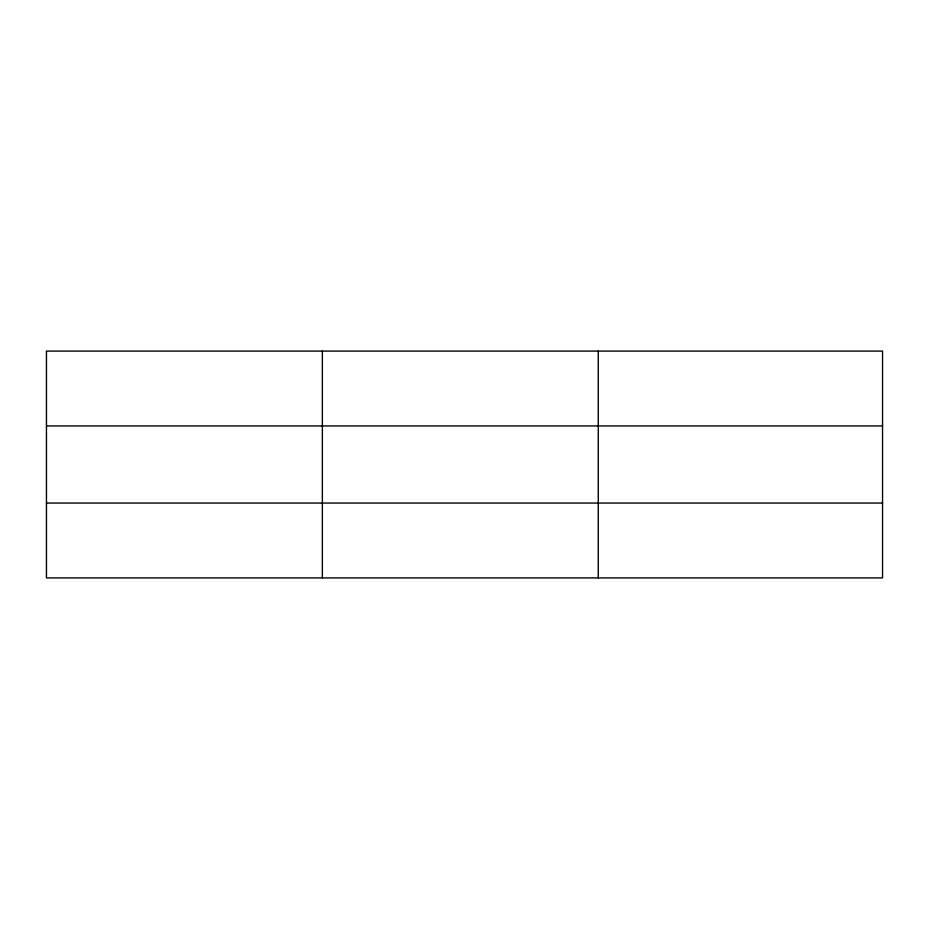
<?xml version="1.0" encoding="UTF-8"?>
<svg xmlns="http://www.w3.org/2000/svg" width="929" height="929" viewBox="0 0 929 929"><rect width="100%" height="100%" fill="white"/><g stroke="black" fill="none" stroke-linecap="round" stroke-linejoin="round"><path stroke-width="1.39" d="M322.363 577.908L322.363 351.092M598.276 577.908L598.276 351.092M882.55 425.946L882.55 351.092L46.45 351.092L46.45 577.908L882.55 577.908L882.55 425.946L46.45 425.946M46.45 503.053L882.55 503.053"/></g></svg>
